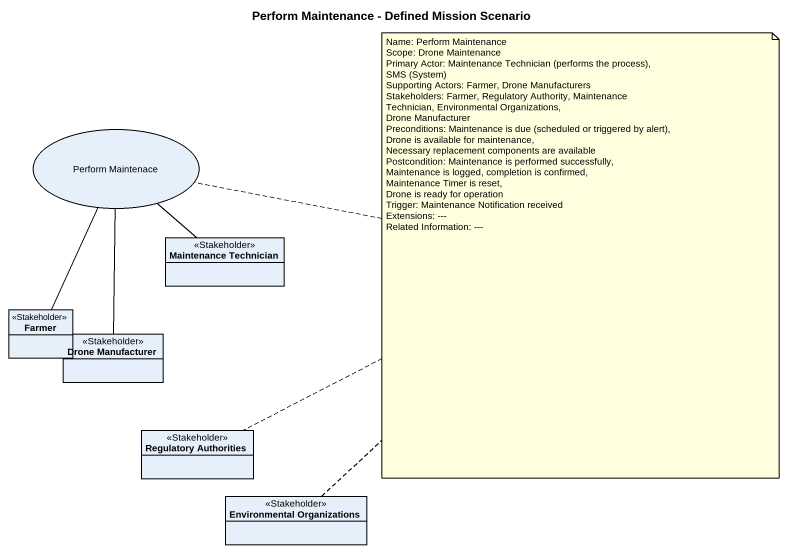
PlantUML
@startuml
title Perform Maintenance - Defined Mission Scenario
allowmixing
hide circle
hide empty members
usecase "Perform Maintenace" as Perform_Maintenace
class "Maintenance Technician" as Maintenance_Technician <<Stakeholder>>
class Farmer <<Stakeholder>>
class "Drone Manufacturer" as Drone_Manufacturer <<Stakeholder>>
class "Regulatory Authorities" as Regulatory_Authorities <<Stakeholder>>
class "Environmental Organizations" as Environmental_Organizations <<Stakeholder>>
Maintenance_Technician -up- Perform_Maintenace
Farmer -up- Perform_Maintenace
Drone_Manufacturer -up- Perform_Maintenace
note as N1
  Name: Perform Maintenance
  Scope: Drone Maintenance
  Primary Actor: Maintenance Technician (performs the process),
  SMS (System)
  Supporting Actors: Farmer, Drone Manufacturers
  Stakeholders: Farmer, Regulatory Authority, Maintenance
  Technician, Environmental Organizations,
  Drone Manufacturer
  Preconditions: Maintenance is due (scheduled or triggered by alert),
  Drone is available for maintenance,
  Necessary replacement components are available
  Postcondition: Maintenance is performed successfully,
  Maintenance is logged, completion is confirmed,
  Maintenance Timer is reset,
  Drone is ready for operation
  Trigger: Maintenance Notification received
  Extensions: ---
  Related Information: ---
end note
N1 .. Environmental_Organizations
N1 .. Perform_Maintenace
N1 .. Regulatory_Authorities
@enduml
